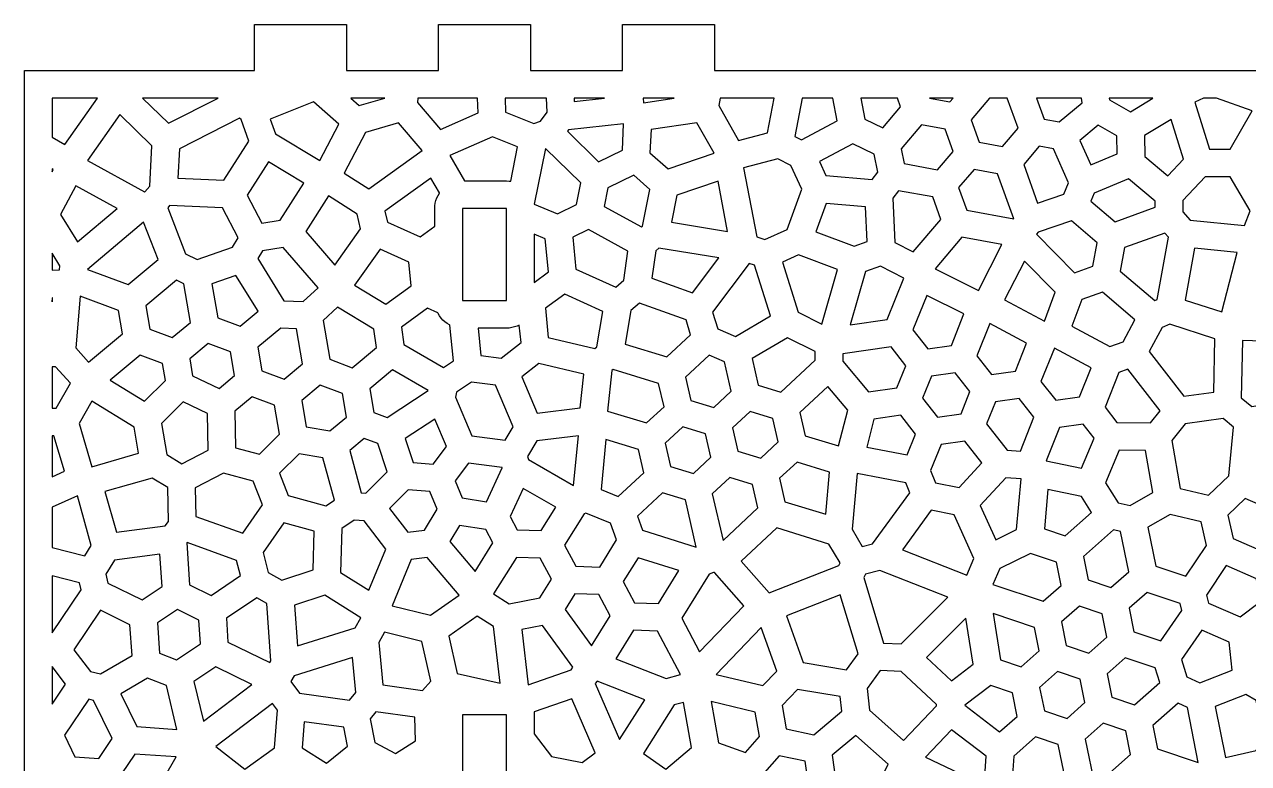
# Model space of a CAD drawing. Header units: millimetres. Extents: x -28 to 624, y -200 to 200.
# Drawn here: x 323.6 to 456.6, y -80.3 to 0 of the extents above; entities that cross this region are included whole.
import ezdxf

# ---------------------------------------------------------------- set-up
doc = ezdxf.new("R2010")
doc.units = ezdxf.units.MM
doc.layers.add('default', color=7, linetype='Continuous')

msp = doc.modelspace()

# ---------------------------------------------------------------- linework, layer by layer
at = {"layer": 'default'}
for points in [[(323.57, -83.26), (323.57, -78.43), (323.57, -75.42), (323.57, -69.68), (323.57, -50.51), (323.57, -44.81), (323.57, -41.8), (323.57, -37.3), (323.57, -34.3), (323.57, -29.8), (323.57, -26.8), (323.57, -22.29), (323.57, -19.29), (323.57, -14.02), (323.57, -10.58), (323.57, -10.3), (323.57, -5.85), (323.57, -5), (323.86, -5), (339.75, -5), (340.96, -5), (348.57, -5), (348.57, 0), (358.57, 0), (358.57, -5), (361.64, -5), (368.57, -5), (368.57, 0), (378.57, 0), (378.57, -5), (380.18, -5), (383.19, -5), (387.66, -5), (388.57, -5), (388.57, 0), (398.57, 0), (398.57, -5), (407.02, -5), (407.4, -5), (414.1, -5), (416.76, -5), (420.56, -5), (425.89, -5), (444.57, -5), (444.64, -5), (448.91, -5), (450.83, -5), (453.84, -5), (459.63, -5)], [(326.57, -12.25), (327.97, -13.03), (331.52, -8), (326.57, -8), (326.57, -12.25)], [(344.61, -8), (336.42, -8), (339.24, -10.74), (344.61, -8)], [(350.29, -10.27), (350.85, -11.88), (355.68, -14.77), (357.73, -10.84), (354.99, -8.39), (350.29, -10.27)], [(362.75, -8), (359.06, -8), (359.97, -8.82), (362.75, -8)], [(366.33, -8), (366.28, -8.49), (368.78, -11.4), (372.87, -9.6), (372.81, -8), (366.33, -8)], [(380.31, -8), (375.81, -8), (375.87, -9.53), (378.93, -10.75), (379.68, -10.49), (380.38, -9.54), (380.31, -8)], [(386.63, -8), (383.31, -8), (383.33, -8.35), (386.63, -8)], [(394.19, -8), (390.82, -8), (390.84, -8.5), (394.19, -8)], [(399.2, -8), (399.03, -8.79), (401.19, -12.6), (404.33, -11.77), (405.05, -8), (399.2, -8)], [(408.1, -8), (407.31, -12.16), (408.03, -12.54), (411.9, -10.47), (411.44, -8), (408.1, -8)], [(414.49, -8), (414.91, -10.27), (416.86, -11.22), (418.79, -8.95), (418.45, -8), (414.49, -8)], [(424.52, -8), (421.94, -8), (424.17, -8.41), (424.52, -8)], [(430.4, -8), (428.45, -8), (426.46, -10.35), (427.33, -12.79), (429.89, -13.26), (431.57, -11.28), (430.4, -8)], [(433.58, -8), (434.39, -10.27), (436.05, -10.57), (438.52, -8.5), (438.45, -8), (433.58, -8)], [(441.51, -8.17), (443.79, -9.49), (446.23, -8), (441.48, -8), (441.51, -8.17)], [(453.13, -8), (451.71, -8), (450.77, -8.45), (452.37, -13.54), (454.64, -13.54), (457.03, -9.37), (453.13, -8)], [(337.43, -13.17), (333.94, -9.78), (330.41, -14.78), (336.62, -18.2), (336.67, -18.2), (337.19, -17.56), (337.43, -13.17)], [(346.94, -10.18), (340.42, -13.51), (340.24, -16.69), (345.25, -16.92), (347.95, -12.69), (347.14, -10.33), (346.94, -10.18)], [(448.21, -10.31), (445.32, -12.07), (445.34, -14.33), (447.86, -16.46), (449.57, -14.65), (448.21, -10.31)], [(360.63, -11.75), (358.34, -16.16), (361.01, -17.85), (366.79, -13.69), (364.22, -10.69), (360.63, -11.75)], [(388.7, -10.8), (382.71, -11.43), (382.59, -11.59), (385.96, -14.91), (388.57, -13.65), (388.7, -10.8)], [(391.68, -11.4), (391.56, -13.96), (393.53, -15.69), (398.53, -14), (396.64, -10.67), (391.68, -11.4)], [(418.86, -13.5), (419.18, -15.12), (422.83, -15.78), (424.51, -13.8), (423.63, -11.36), (421.08, -10.89), (418.86, -13.5)], [(442.32, -12.11), (440.29, -10.93), (438.3, -12.6), (439.47, -15.24), (442.34, -14.04), (442.32, -12.11)], [(369.8, -14.23), (371.41, -17), (375.97, -17), (376.27, -17.01), (376.43, -17.04), (377.18, -13.28), (374.44, -12.19), (369.8, -14.23)], [(413.6, -12.97), (409.99, -14.89), (410.68, -16.42), (415.72, -16.85), (416.31, -16.05), (415.92, -14.1), (413.6, -12.97)], [(435.42, -13.51), (433.86, -13.22), (432.18, -15.2), (433.68, -19.41), (436.56, -18.44), (437.06, -17.21), (435.42, -13.51)], [(380.22, -13.47), (380.2, -13.48), (378.98, -19.53), (381.52, -20.59), (383.57, -19.55), (384.04, -17.22), (380.22, -13.47)], [(405.45, -14.58), (401.74, -15.56), (403.16, -23.09), (404.03, -23.38), (406.48, -22.28), (408.07, -17.91), (406.88, -15.32), (405.45, -14.58)], [(326.57, -15.69), (326.57, -16), (326.7, -15.76), (326.57, -15.69)], [(350.09, -14.92), (347.78, -18.54), (349.36, -21.59), (351.37, -21.27), (353.95, -17.23), (350.09, -14.92)], [(426.79, -15.75), (425.11, -17.73), (425.99, -20.17), (431.1, -21.1), (429.35, -16.21), (426.79, -15.75)], [(368.17, -20), (368.19, -19.71), (368.23, -19.41), (368.3, -19.13), (368.4, -18.85), (368.53, -18.59), (368.68, -18.33), (368.7, -18.31), (367.76, -16.69), (362.75, -20.3), (363.02, -21.48), (366.58, -23.08), (368.17, -21.93), (368.17, -20)], [(386.99, -17.75), (386.58, -19.78), (390.63, -22), (390.75, -21.9), (391.54, -17.94), (389.79, -16.39), (386.99, -17.75)], [(398.96, -17.02), (394.48, -18.53), (393.89, -21.48), (399.99, -22.49), (398.96, -17.02)], [(443.58, -16.77), (439.84, -18.33), (439.49, -19.2), (442.12, -21.43), (446.47, -19.86), (446.47, -19.21), (443.58, -16.77)], [(449.47, -19.11), (449.48, -20.35), (450.26, -21.25), (456.19, -21.85), (456.8, -20.25), (454.64, -16.54), (451.92, -16.55), (449.47, -19.11)], [(333.65, -19.99), (329.17, -17.52), (327.49, -20.66), (329.34, -23.62), (333.65, -19.99)], [(359.74, -20.6), (356.62, -18.63), (354.14, -22.5), (357.32, -26.16), (360.11, -22.22), (359.74, -20.6)], [(418.56, -18.06), (417.95, -18.88), (418.18, -23.68), (420.17, -24.71), (423.16, -21.18), (422.29, -18.74), (418.56, -18.06)], [(339.35, -19.66), (339.14, -19.92), (341.06, -24.93), (342.35, -25.55), (346.17, -24.2), (346.8, -23.18), (345.11, -19.92), (339.35, -19.66)], [(414.99, -19.8), (410.7, -19.44), (409.59, -22.52), (413.77, -24.1), (415.18, -23.58), (414.99, -19.8)], [(371.17, -20), (371.17, -30), (375.97, -30), (375.97, -20), (371.17, -20)], [(336.52, -21.48), (330.44, -26.61), (334.84, -28.25), (338.09, -25.55), (336.52, -21.48)], [(384.87, -22.26), (383.17, -23.11), (383.52, -26.58), (387.85, -28.53), (388.73, -27.79), (389.17, -24.62), (384.87, -22.26)], [(437.37, -21.33), (433.74, -22.55), (433.59, -22.79), (437.72, -26.99), (439.71, -26.27), (440.18, -23.71), (437.37, -21.33)], [(378.97, -22.78), (378.97, -28.02), (380.54, -26.89), (380.17, -23.28), (378.97, -22.78)], [(429.8, -23.92), (425.45, -23.12), (422.55, -26.54), (427.27, -28.89), (429.8, -23.92)], [(447.52, -22.68), (443.13, -24.25), (442.67, -26.81), (446.43, -30), (446.68, -29.9), (447.91, -23.12), (447.52, -22.68)], [(327.39, -26.67), (327.43, -26.24), (326.57, -24.86), (326.57, -26.69), (327.39, -26.67)], [(349.44, -24.61), (348.94, -25.44), (351.78, -30.01), (353.87, -30.09), (355.48, -28.62), (351.69, -24.25), (349.44, -24.61)], [(365.35, -25.82), (362.23, -24.42), (359.45, -28.34), (362.85, -30.4), (365.62, -28.4), (365.35, -25.82)], [(392.2, -24.59), (391.78, -27.57), (396.17, -29.17), (399.04, -25.37), (392.54, -24.3), (392.2, -24.59)], [(405.95, -25.81), (407.68, -31.27), (410.23, -32.55), (411.93, -26.61), (407.72, -25.02), (405.95, -25.81)], [(450.74, -24.32), (449.72, -29.95), (453.71, -31.23), (455.37, -24.79), (450.74, -24.32)], [(402.34, -25.98), (398.36, -31.25), (398.92, -33.08), (400.84, -33.9), (404.65, -31.65), (402.91, -26.17), (402.34, -25.98)], [(419.17, -27.57), (416.62, -26.25), (414.99, -26.84), (413.33, -32.64), (417.36, -32.06), (419.17, -27.57)], [(435.59, -29.1), (432.26, -25.71), (430.1, -29.93), (434.44, -32.25), (435.59, -29.1)], [(336.75, -30.56), (337.19, -33.12), (339.62, -34.02), (341.62, -32.37), (340.91, -28.19), (340.09, -27.79), (336.75, -30.56)], [(346.53, -27.26), (343.95, -28.17), (344.58, -31.86), (347.02, -32.77), (348.96, -31.16), (346.53, -27.26)], [(440.73, -29.09), (438.49, -29.9), (437.43, -32.79), (441.53, -34.99), (442.99, -34.48), (444.27, -32.09), (440.73, -29.09)], [(326.57, -29.7), (326.57, -30.14), (326.61, -29.69), (326.57, -29.7)], [(333.79, -31.06), (329.64, -29.52), (329.15, -35.14), (330.53, -36.68), (334.23, -33.62), (333.79, -31.06)], [(382.29, -29.32), (380.19, -30.84), (380.51, -34), (385.58, -35.22), (385.78, -35.04), (386.42, -31.17), (382.29, -29.32)], [(389.48, -31.07), (388.87, -34.75), (393.38, -36.13), (395.98, -33.72), (395.48, -32.11), (390.43, -30.27), (389.48, -31.07)], [(421.65, -29.44), (420.14, -33.18), (421.75, -35.23), (424.32, -34.87), (425.69, -31.45), (421.65, -29.44)], [(357.61, -30.73), (356.04, -32.17), (356.76, -36.38), (359.19, -37.29), (361.83, -35.1), (361.54, -33.11), (357.61, -30.73)], [(369.76, -32.65), (369.51, -32.49), (369.27, -32.32), (369.05, -32.12), (368.86, -31.9), (368.68, -31.67), (368.53, -31.41), (368.49, -31.34), (367.37, -30.84), (364.54, -32.88), (364.82, -34.78), (369.13, -37.27), (370.21, -36.55), (369.82, -32.67), (369.76, -32.65)], [(351.44, -33), (348.93, -35.08), (349.36, -37.64), (351.8, -38.54), (353.8, -36.89), (353.15, -33.06), (351.44, -33)], [(376.85, -32.87), (376.56, -32.94), (376.27, -32.99), (375.97, -33), (372.87, -33), (373.17, -35.97), (375.38, -36.26), (377.55, -34.54), (377.36, -32.66), (377.12, -32.77), (376.85, -32.87)], [(432.5, -34.62), (428.51, -32.48), (427.1, -35.99), (428.7, -38.03), (431.28, -37.67), (432.5, -34.62)], [(447.23, -32.92), (445.82, -35.55), (449.59, -40.37), (452.85, -39.94), (452.97, -34.14), (448.07, -32.57), (447.23, -32.92)], [(406.5, -34.04), (402.66, -36.31), (403.32, -39.19), (405.8, -39.95), (409.52, -36.49), (409.52, -35.54), (406.5, -34.04)], [(461.47, -34.52), (455.96, -34.33), (455.83, -40.57), (456.98, -41.51), (457.84, -41.35), (462.07, -36.44), (461.47, -34.52)], [(341.54, -36.33), (341.85, -38.19), (344.72, -39.54), (346.41, -38.14), (345.97, -35.58), (343.54, -34.68), (341.54, -36.33)], [(417.78, -35.03), (412.52, -35.78), (412.52, -36.6), (415.32, -39.93), (418.41, -39.49), (419.38, -37.08), (417.78, -35.03)], [(439.51, -37.31), (435.52, -35.17), (434.06, -38.79), (435.66, -40.83), (438.23, -40.47), (439.51, -37.31)], [(326.57, -41.7), (327.01, -41.69), (328.58, -38.99), (326.95, -37.19), (326.57, -37.2), (326.57, -41.7)], [(338.58, -36.83), (336.14, -35.93), (332.88, -38.63), (336.63, -40.94), (338.89, -38.69), (338.58, -36.83)], [(379.48, -36.84), (377.64, -38.3), (379.29, -42.22), (383.98, -41.64), (384.37, -38.01), (379.48, -36.84)], [(397.99, -35.94), (395.43, -38.33), (396.01, -40.86), (398.49, -41.63), (400.4, -39.86), (399.66, -36.66), (397.99, -35.94)], [(363.59, -37.54), (361.11, -39.6), (361.54, -42.16), (362.98, -42.69), (367.44, -39.76), (363.59, -37.54)], [(387.43, -37.59), (386.96, -42.01), (391.18, -43.3), (393.09, -41.53), (392.5, -39), (387.55, -37.48), (387.43, -37.59)], [(422.17, -38.2), (421.2, -40.61), (422.8, -42.66), (425.37, -42.29), (426.34, -39.88), (424.74, -37.84), (422.17, -38.2)], [(441.02, -41.59), (442.31, -43.24), (445.97, -43.29), (447.03, -41.97), (443.51, -37.47), (442.54, -37.81), (441.02, -41.59)], [(355.72, -39.2), (353.71, -40.85), (354.2, -43.73), (356.78, -44.15), (358.59, -42.66), (358.15, -40.1), (355.72, -39.2)], [(370.41, -40.48), (372.2, -44.7), (375.83, -45.16), (376.68, -43.73), (374.76, -39.2), (372.16, -38.86), (370.53, -39.95), (370.41, -40.48)], [(410.89, -39.32), (407.85, -42.15), (408.43, -44.68), (412.05, -45.79), (413.06, -41.9), (410.89, -39.32)], [(335.48, -43.76), (330.91, -40.94), (329.51, -43.35), (330.9, -48.05), (335.96, -46.58), (335.48, -43.76)], [(338.46, -43.35), (339.03, -46.73), (340.68, -47.74), (343.53, -46.25), (343.46, -42.26), (340.81, -41.01), (338.46, -43.35)], [(348.32, -40.45), (346.45, -42), (346.52, -46), (349.11, -46.7), (351.29, -44.52), (350.76, -41.35), (348.32, -40.45)], [(429.13, -41), (428.15, -43.41), (430.39, -46.26), (431.82, -46.36), (433.3, -42.68), (431.7, -40.64), (429.13, -41)], [(402.44, -42.05), (400.54, -43.82), (401.12, -46.36), (403.6, -47.12), (405.5, -45.35), (404.92, -42.82), (402.44, -42.05)], [(415.91, -42.88), (415.12, -45.92), (419.53, -46.76), (420.44, -44.51), (418.84, -42.46), (415.91, -42.88)], [(368.17, -42.87), (364.96, -44.98), (365.83, -47.59), (367.99, -47.78), (369.44, -45.87), (368.17, -42.87)], [(395.13, -43.73), (393.23, -45.5), (393.81, -48.03), (396.29, -48.8), (398.19, -47.03), (397.61, -44.49), (395.13, -43.73)], [(438.65, -43.44), (436.08, -43.8), (434.63, -47.42), (438.47, -48.22), (439.85, -44.96), (438.65, -43.44)], [(449.74, -43.38), (448.28, -45.21), (449.18, -50.42), (452.27, -51.15), (454.48, -49.04), (454.99, -43.76), (453.87, -42.83), (449.74, -43.38)], [(327.92, -48.55), (326.78, -44.7), (326.57, -44.7), (326.57, -49.16), (327.92, -48.55)], [(358.92, -46.28), (360.18, -50.9), (360.69, -50.94), (363, -48.6), (361.97, -45.52), (360.5, -44.97), (358.92, -46.28)], [(379.27, -45.25), (378.25, -46.95), (378.36, -47.28), (383.26, -50.1), (383.78, -44.69), (379.27, -45.25)], [(386.76, -45.08), (386.24, -50.52), (388.11, -51.28), (390.88, -48.7), (390.3, -46.17), (386.76, -45.08)], [(423.22, -45.63), (422.07, -48.47), (422.59, -49.8), (425.16, -50.32), (427.65, -47.63), (425.79, -45.26), (423.22, -45.63)], [(442.56, -46.24), (441.06, -49.8), (442.46, -51.96), (443.76, -52.26), (446.21, -50.87), (445.42, -46.29), (442.56, -46.24)], [(353.42, -46.64), (351.31, -48.75), (352.25, -51.17), (356.32, -52.3), (357.28, -51.67), (356.02, -47.07), (353.42, -46.64)], [(371.83, -47.68), (370.4, -49.57), (371.16, -51.45), (373.8, -51.85), (375.5, -48.19), (375.48, -48.14), (371.83, -47.68)], [(407.55, -47.55), (405.64, -49.31), (406.23, -51.85), (410.67, -53.21), (411.08, -48.63), (407.55, -47.55)], [(342.14, -50.36), (342.21, -53.45), (347.31, -55.29), (349.44, -52.21), (348.43, -49.63), (345.22, -48.75), (342.14, -50.36)], [(402.72, -49.99), (400.24, -49.22), (398.33, -50.99), (399.5, -56.06), (403.3, -52.52), (402.72, -49.99)], [(414.08, -48.78), (413.54, -54.84), (414.64, -56.71), (415.76, -56.43), (419.8, -50.88), (419.37, -49.79), (414.08, -48.78)], [(339.14, -50.32), (337.44, -49.28), (332.32, -50.76), (333.56, -55.17), (338.87, -54.46), (339.22, -54.01), (339.14, -50.32)], [(365.29, -50.56), (363.26, -52.6), (365.23, -55.17), (367.04, -54.93), (368.42, -52.67), (367.64, -50.76), (365.29, -50.56)], [(377.78, -50.41), (376.37, -53.46), (377.14, -54.9), (379.73, -54.99), (381.32, -52.45), (377.78, -50.41)], [(431.9, -49.38), (430.23, -49.26), (427.46, -52.25), (429.15, -55.99), (431.41, -54.88), (431.9, -49.38)], [(438.45, -51.29), (434.81, -50.52), (434.43, -54.81), (436.69, -55.56), (439.57, -53.02), (438.45, -51.29)], [(326.57, -56.82), (330.14, -57.73), (330.84, -56.6), (329.33, -51.2), (326.57, -52.45), (326.57, -56.82)], [(390.19, -53.44), (390.76, -54.95), (396.58, -56.78), (395.41, -51.66), (392.93, -50.9), (390.19, -53.44)], [(454.37, -53.3), (454.95, -55.85), (458.7, -57.49), (460.79, -55.94), (460.49, -53.36), (456.24, -51.51), (454.37, -53.3)], [(384.4, -53.16), (382.28, -56.57), (383.5, -58.87), (386.1, -58.95), (387.94, -55.99), (387.26, -54.17), (384.6, -53.09), (384.4, -53.16)], [(424.63, -53.28), (422.14, -52.76), (419.01, -57.07), (426.01, -59.84), (426.78, -58.03), (424.63, -53.28)], [(349.51, -57.38), (350.06, -59.55), (351.53, -60.39), (354.94, -59.27), (355.05, -55.06), (351.75, -54.14), (349.51, -57.38)], [(359.42, -53.86), (358.06, -54.75), (357.93, -59.56), (360.99, -61.48), (362.85, -57), (360.5, -53.93), (359.42, -53.86)], [(373.72, -54.88), (370.86, -54.44), (369.79, -56.18), (372.55, -59.43), (374.49, -56.31), (373.72, -54.88)], [(448.1, -53.25), (445.68, -54.62), (446.55, -58.87), (449.81, -59.96), (452.05, -56.63), (451.46, -54.04), (448.1, -53.25)], [(411, -56.45), (405.34, -54.71), (401.47, -58.32), (404.52, -61.77), (412.09, -58.8), (412.22, -58.51), (411, -56.45)], [(441.95, -54.92), (438.68, -57.81), (439.2, -60.36), (441.66, -61.19), (443.61, -59.47), (442.72, -55.1), (441.95, -54.92)], [(341.25, -56.29), (341.22, -56.33), (341.52, -60.88), (343.85, -62.03), (347.05, -59.88), (346.63, -58.23), (341.25, -56.29)], [(333.37, -58.22), (332.43, -59.73), (332.64, -60.69), (336.37, -62.53), (338.53, -61.08), (338.29, -57.56), (333.37, -58.22)], [(367.33, -57.92), (365.62, -58.15), (363.54, -63.16), (367.71, -64.2), (370.81, -62.02), (367.33, -57.92)], [(377.04, -57.9), (374.56, -61.88), (376.27, -62.96), (379.6, -62.3), (380.86, -60.28), (379.63, -57.99), (377.04, -57.9)], [(388.65, -60.54), (389.87, -62.83), (392.47, -62.92), (394.7, -59.33), (390.26, -57.94), (388.65, -60.54)], [(432.94, -57.47), (429.58, -59.12), (428.84, -60.84), (434.31, -62.67), (436.26, -60.95), (435.74, -58.41), (432.94, -57.47)], [(398.48, -59.53), (397.99, -59.71), (395.01, -64.5), (396.96, -68.15), (401.75, -63.16), (398.56, -59.56), (398.48, -59.53)], [(414.8, -60.09), (416.96, -67.21), (418.88, -67.31), (423.93, -62.24), (416.55, -59.33), (414.97, -59.72), (414.8, -60.09)], [(454.2, -58.8), (452.05, -62.02), (452.27, -62.87), (455.7, -64.36), (457.79, -62.82), (457.5, -60.24), (454.2, -58.8)], [(329.73, -61.42), (329.57, -60.68), (326.57, -59.92), (326.57, -66.09), (329.73, -61.42)], [(348.83, -62.3), (345.52, -64.52), (345.69, -67.11), (350.23, -69.34), (350.34, -69.15), (349.92, -62.92), (348.83, -62.3)], [(360.13, -64.49), (356.21, -62.01), (352.94, -63.08), (353.24, -67.51), (359.52, -65.56), (360.13, -64.49)], [(386, -61.95), (383.4, -61.86), (382.34, -63.58), (385.19, -67.51), (387.22, -64.24), (386, -61.95)], [(412.23, -61.97), (406.4, -64.26), (408.2, -69.33), (412.93, -70.11), (414.18, -68.38), (412.23, -61.97)], [(445.59, -61.71), (443.65, -63.43), (444.16, -65.98), (447.09, -66.96), (449.38, -63.67), (449.18, -62.92), (445.59, -61.71)], [(328.95, -67.94), (330.74, -70.29), (331.85, -70.54), (335.27, -68.55), (335.04, -65.22), (331.84, -63.64), (328.95, -67.94)], [(340.2, -63.57), (338.04, -65.02), (338.26, -68.32), (340.11, -69.05), (342.7, -67.31), (342.53, -64.72), (340.2, -63.57)], [(438.24, -63.2), (436.29, -64.92), (436.81, -67.47), (439.27, -68.3), (441.22, -66.58), (440.71, -64.03), (438.24, -63.2)], [(369.7, -66.47), (370.62, -70.52), (375.28, -71.56), (374.57, -65.43), (372.78, -64.3), (369.7, -66.47)], [(425.89, -64.52), (421.63, -68.8), (424.35, -71.3), (426.7, -69.51), (425.89, -64.52)], [(433.35, -65.52), (428.85, -64.01), (429.66, -69.03), (431.92, -69.79), (433.87, -68.07), (433.35, -65.52)], [(362.69, -66.04), (362.08, -67.14), (362.52, -71.75), (366.85, -72.36), (367.74, -71.36), (366.75, -67.06), (362.69, -66.04)], [(383.19, -69.85), (379.88, -65.3), (377.62, -65.75), (378.33, -71.75), (382.98, -70.12), (383.19, -69.85)], [(389.77, -65.83), (387.84, -68.93), (393.32, -71.06), (394.88, -70.63), (392.37, -65.91), (389.77, -65.83)], [(405.35, -70.28), (403.66, -65.51), (398.75, -70.62), (403.83, -71.83), (405.35, -70.28)], [(451.54, -65.82), (449.32, -69), (449.92, -70.9), (451.34, -71.53), (454.85, -70.17), (454.51, -67.11), (451.54, -65.82)], [(352.51, -71.38), (353.45, -72.65), (358.91, -73.42), (359.59, -72.6), (359.22, -68.8), (352.87, -70.77), (352.51, -71.38)], [(443.21, -68.82), (441.26, -70.54), (441.78, -73.09), (444.24, -73.92), (446.97, -71.51), (446.47, -69.92), (443.21, -68.82)], [(326.57, -69.77), (326.57, -73.86), (328.04, -71.69), (326.57, -69.77)], [(348.28, -71.73), (344.37, -69.8), (341.99, -71.4), (343.02, -75.71), (348.28, -71.73)], [(416.57, -70.19), (415.16, -72.15), (415.41, -74.52), (419.1, -77.81), (422.72, -74.02), (422.72, -73.88), (418.85, -70.31), (416.57, -70.19)], [(433.91, -72.03), (434.43, -74.58), (436.89, -75.41), (438.84, -73.69), (438.32, -71.14), (435.86, -70.31), (433.91, -72.03)], [(336.95, -71.03), (334.06, -72.72), (335.8, -76.29), (340.15, -76.59), (339.02, -71.84), (336.95, -71.03)], [(391, -73.38), (385.81, -71.36), (385.62, -71.6), (388.26, -77.71), (391, -73.38)], [(430.97, -72.63), (428.6, -71.84), (425.78, -73.98), (429.57, -76.87), (431.49, -75.18), (430.97, -72.63)], [(407.6, -72.27), (405.92, -73.99), (406.37, -76.55), (409.36, -77.18), (412.41, -74.62), (412.24, -73.03), (407.6, -72.27)], [(457.44, -73.46), (456.34, -72.81), (453.01, -74.1), (454.1, -79.64), (457.45, -78.89), (458.27, -77.7), (457.44, -73.46)], [(330.56, -73.32), (327.92, -77.23), (329.05, -79.57), (331.64, -79.75), (333.1, -77.6), (331.07, -73.44), (330.56, -73.32)], [(351.07, -74.49), (350.55, -73.77), (344.37, -78.46), (347.53, -80.93), (350.76, -78.59), (351.07, -74.49)], [(378.96, -74.7), (378.96, -74.71), (378.97, -75), (378.97, -77.07), (380.84, -79.53), (384.18, -80.18), (385.62, -79.15), (383.07, -73.27), (378.96, -74.7)], [(395.2, -73.66), (394.2, -73.93), (390.85, -79.23), (393.27, -80.91), (396.07, -78.56), (395.2, -73.66)], [(403, -74.72), (398.23, -73.58), (399.02, -78.04), (401.94, -79.09), (403.47, -77.36), (403, -74.72)], [(446.23, -76.17), (446.74, -78.71), (451.15, -80.19), (449.98, -74.21), (448.96, -73.75), (446.23, -76.17)], [(353.98, -75.76), (353.77, -78.6), (356.4, -80.25), (358.68, -78.42), (358.27, -76.36), (353.98, -75.76)], [(361.77, -74.68), (361.14, -75.43), (361.66, -78.03), (363.89, -79.2), (366.09, -77.82), (365.99, -75.26), (361.77, -74.68)], [(371.17, -75), (371.17, -85), (375.97, -85), (375.97, -75), (371.17, -75)], [(428.09, -79.51), (424.35, -76.65), (421.51, -79.63), (427.32, -82.35), (427.91, -82.22), (428.09, -79.51)], [(443.29, -76.76), (440.82, -75.93), (438.87, -77.65), (439.9, -82.72), (439.94, -82.72), (443.8, -79.31), (443.29, -76.76)], [(417.46, -80.38), (413.95, -77.24), (411.37, -79.41), (412.03, -84.05), (416.87, -81.57), (417.46, -80.38)], [(435.93, -78.25), (433.47, -77.42), (431.1, -79.52), (430.9, -82.56), (436.75, -82.27), (435.93, -78.25)], [(335.58, -79.28), (334.13, -81.43), (336.14, -85.56), (336.55, -85.71), (340.07, -79.59), (335.58, -79.28)], [(405.62, -79.46), (404, -81.29), (404.31, -82.77), (409, -84.05), (408.43, -80.05), (405.62, -79.46)]]:
    msp.add_lwpolyline(points, dxfattribs=at)

doc.saveas('drawing.dxf')
